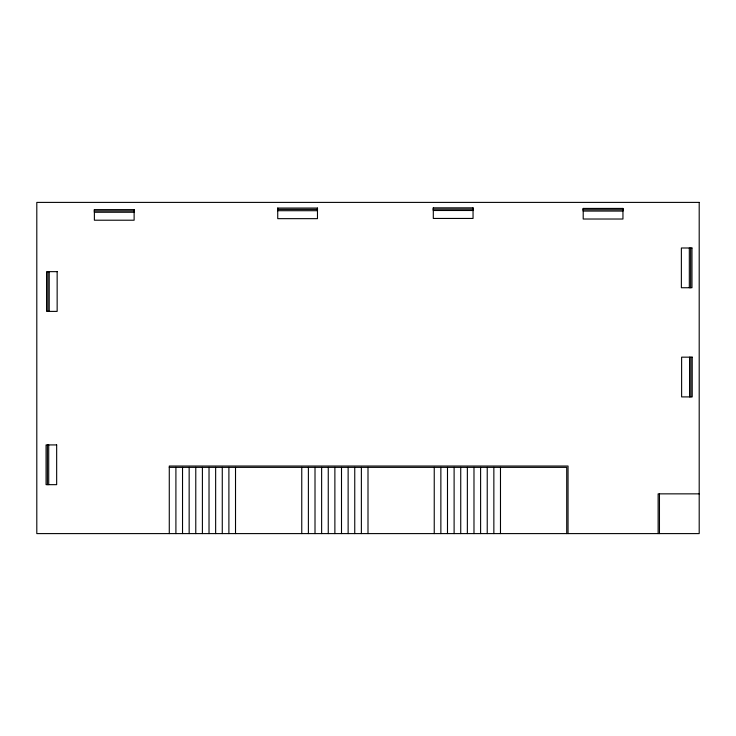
<?xml version="1.0" encoding="UTF-8"?>
<svg xmlns="http://www.w3.org/2000/svg" width="736" height="736" viewBox="0 0 736 736"><rect width="100%" height="100%" fill="white"/><g stroke="black" fill="none" stroke-linecap="round" stroke-linejoin="round"><path stroke-width="1.1" d="M94.383 209.613L94.383 220.211L134.127 220.211L134.127 209.613L94.383 209.613L94.383 212.262L134.127 212.262L134.127 209.613M277.73 208.058L277.73 218.656L317.474 218.656L317.474 208.058L277.73 208.058L277.73 210.708L317.474 210.708L317.474 208.058M433.302 207.846L433.302 218.445L473.046 218.445L473.046 207.846L433.302 207.846L433.302 210.496L473.046 210.496L473.046 207.846M583.206 208.426L583.206 219.024L622.95 219.024L622.95 208.426L583.206 208.426L583.206 211.076L622.95 211.076L622.95 208.426M433.302 209.171L473.046 209.171M277.73 209.383L317.474 209.383M583.206 209.751L622.95 209.751M94.383 210.938L134.127 210.938M169.28 467.36L566.72 467.36L566.72 533.6M699.2 493.856L658.131 493.856L658.131 533.6M690.892 357.162L690.892 396.906M690.644 247.995L690.644 287.739M689.568 357.162L689.568 396.906M689.319 247.995L689.319 287.739M659.456 493.856L659.456 533.6M568.045 533.6L568.045 466.035L169.28 466.035L169.28 533.6M500.48 467.36L500.48 533.6M493.856 467.36L493.856 533.6M487.232 467.36L487.232 533.6M480.608 467.36L480.608 533.6M473.984 467.36L473.984 533.6M467.36 467.36L467.36 533.6M460.736 467.36L460.736 533.6M454.112 467.36L454.112 533.6M447.488 467.36L447.488 533.6M440.864 467.36L440.864 533.6M434.24 467.36L434.24 533.6M368 467.36L368 533.6M361.376 467.36L361.376 533.6M354.752 467.36L354.752 533.6M348.128 467.36L348.128 533.6M341.504 467.36L341.504 533.6M334.88 467.36L334.88 533.6M328.256 467.36L328.256 533.6M321.632 467.36L321.632 533.6M315.008 467.36L315.008 533.6M308.384 467.36L308.384 533.6M301.76 467.36L301.76 533.6M235.52 467.36L235.52 533.6M228.896 467.36L228.896 533.6M222.272 467.36L222.272 533.6M215.648 467.36L215.648 533.6M209.024 467.36L209.024 533.6M202.4 467.36L202.4 533.6M195.776 467.36L195.776 533.6M189.152 467.36L189.152 533.6M182.528 467.36L182.528 533.6M175.904 467.36L175.904 533.6M49.202 271.648L49.202 311.392M48.714 444.921L48.714 484.665M47.877 271.648L47.877 311.392M47.389 444.921L47.389 484.665M699.2 202.4L36.8 202.4L36.8 533.6L699.2 533.6L699.2 202.4M691.969 247.995L681.37 247.995L681.37 287.739L691.969 287.739L691.969 247.995M57.15 271.648L46.552 271.648L46.552 311.392L57.15 311.392L57.15 271.648M692.217 357.162L681.619 357.162L681.619 396.906L692.217 396.906L692.217 357.162M56.663 444.921L46.064 444.921L46.064 484.665L56.663 484.665L56.663 444.921"/></g></svg>
